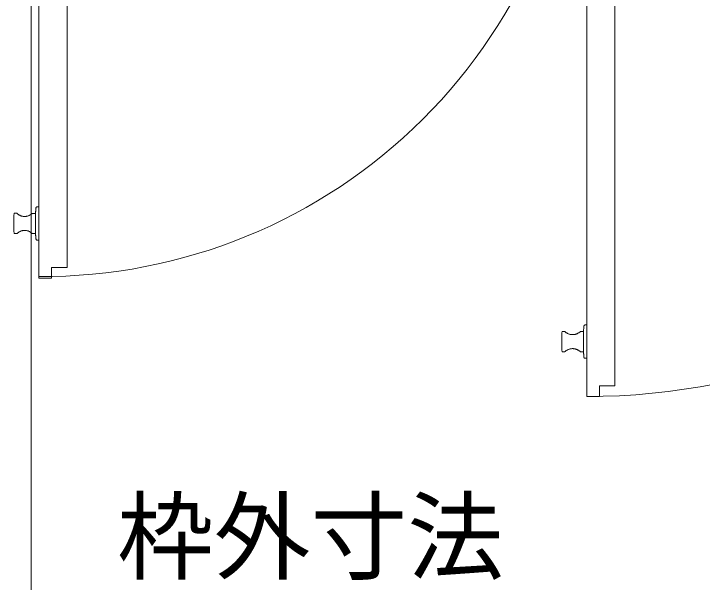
# Model space of a CAD drawing. Units: millimetres at full size, sheet at 1:30; details may follow other scales. Extents: x -6149 to 5151, y -9003 to 3076.
# Drawn here: x 2105 to 2746, y -6026 to -5497 of the extents above; entities that cross this region are included whole.
import ezdxf
from ezdxf.enums import TextEntityAlignment as Align

# ---------------------------------------------------------------- set-up
doc = ezdxf.new("R2010")
doc.units = ezdxf.units.MM
doc.header["$LTSCALE"] = 30
doc.linetypes.add('DOUBLE_CHAIN1', pattern=[8.8, 5, -1, 0.6, -0.6, 0.6, -1])
doc.layers.add('0-3', color=7, linetype='DOUBLE_CHAIN1', lineweight=9)
doc.layers.add('0-8', color=7, linetype='Continuous', lineweight=9)
doc.layers.add('0-9', color=7, linetype='Continuous')
doc.styles.add('ＭＳ ゴシック', font='')
doc.styles.get('ＭＳ ゴシック').set_extended_font_data('MS Gothic')

msp = doc.modelspace()

# ---------------------------------------------------------------- linework, layer by layer
at = {"layer": '0-3', "color": 3, "linetype": 'Continuous'}
for p, q in [((2128.15, -5238.33), (2128.15, -5743.33)), ((2154.45, -5238.33), (2154.45, -5733.33)), ((2638.15, -5238.33), (2638.15, -5853.33)), ((2664.45, -5238.33), (2664.45, -5843.33)), ((2140.15, -5733.33), (2154.45, -5733.33)), ((2140.15, -5743.33), (2140.15, -5733.33)), ((2128.15, -5743.33), (2140.15, -5743.33)), ((2650.15, -5843.33), (2664.45, -5843.33)), ((2650.15, -5853.33), (2650.15, -5843.33)), ((2638.15, -5853.33), (2650.15, -5853.33))]:
    msp.add_line(p, q, dxfattribs=at)
at = {"layer": '0-3', "color": 4}
for p, q in [((2126.58, -5676.83), (2128.15, -5676.83)), ((2128.15, -5707.83), (2128.15, -5676.83)), ((2107.64, -5682.78), (2105.65, -5682.78)), ((2122.33, -5682.93), (2125.15, -5682.93)), ((2125.15, -5701.88), (2125.15, -5682.78)), ((2107.64, -5701.73), (2105.65, -5701.73)), ((2122.33, -5701.73), (2125.15, -5701.73)), ((2126.58, -5707.83), (2128.15, -5707.83)), ((2636.58, -5786.83), (2638.15, -5786.83)), ((2638.15, -5817.83), (2638.15, -5786.83)), ((2617.64, -5792.78), (2615.65, -5792.78)), ((2632.33, -5792.93), (2635.15, -5792.93)), ((2635.15, -5811.88), (2635.15, -5792.78)), ((2617.64, -5811.73), (2615.65, -5811.73)), ((2632.33, -5811.73), (2635.15, -5811.73)), ((2636.58, -5817.83), (2638.15, -5817.83))]:
    msp.add_line(p, q, dxfattribs=at)
at = {"layer": '0-3', "color": 3, "linetype": 'Continuous'}
for centre, radius, start, end in [((2131.19, -5239.83), 501.97, 269.6546, 0.17121), ((2638.95, -5239.13), 614.2, 269.92537, 0)]:
    msp.add_arc(centre, radius, start, end, dxfattribs=at)
at = {"layer": '0-3', "color": 4}
for centre, radius, start, end in [((2126.58, -5677.83), 1, 90, 174.01083), ((2264.9, -5692.18), 160, 176.80127, 180.02626), ((2105.65, -5683.28), 0.5, 90, 176.80127), ((2107.64, -5683.28), 0.5, 46.91104, 90), ((2114.99, -5675.57), 10.25, 226.91104, 313.08896), ((2122.33, -5683.43), 0.5, 90, 133.08896), ((2264.83, -5692.33), 140, 174.01083, 176.08857), ((2264.9, -5692.33), 160, 179.97374, 183.19873), ((2105.65, -5701.23), 0.5, 183.19873, 270), ((2107.64, -5701.23), 0.5, 270, 313.08896), ((2114.99, -5709.08), 10.25, 46.91104, 133.08896), ((2122.33, -5701.23), 0.5, 226.91104, 270), ((2264.83, -5692.33), 140, 183.91143, 185.98641), ((2126.58, -5706.83), 1, 185.98641, 270), ((2774.83, -5802.33), 140, 174.01083, 176.08857), ((2636.58, -5787.83), 1, 90, 174.01083), ((2774.9, -5802.18), 160, 176.80127, 180.02626), ((2615.65, -5793.28), 0.5, 90, 176.80127), ((2617.64, -5793.28), 0.5, 46.91104, 90), ((2624.99, -5785.57), 10.25, 226.91104, 313.08896), ((2632.33, -5793.43), 0.5, 90, 133.08896), ((2774.9, -5802.33), 160, 179.97374, 183.19873), ((2615.65, -5811.23), 0.5, 183.19873, 270), ((2617.64, -5811.23), 0.5, 270, 313.08896), ((2624.99, -5819.08), 10.25, 46.91104, 133.08896), ((2632.33, -5811.23), 0.5, 226.91104, 270), ((2774.83, -5802.33), 140, 183.91143, 185.98641), ((2636.58, -5816.83), 1, 185.98641, 270)]:
    msp.add_arc(centre, radius, start, end, dxfattribs=at)
at = {"layer": '0-8'}
msp.add_line((2121.14, -6053.33), (2121.14, -5438.33), dxfattribs=at)

# ---------------------------------------------------------------- texts
at = {"layer": '0-9', "style": 'ＭＳ ゴシック'}
msp.add_text('枠外寸法', height=65.98, dxfattribs=at).set_placement((2201.06, -6036.56), align=Align.BOTTOM_LEFT)

doc.saveas('drawing.dxf')
